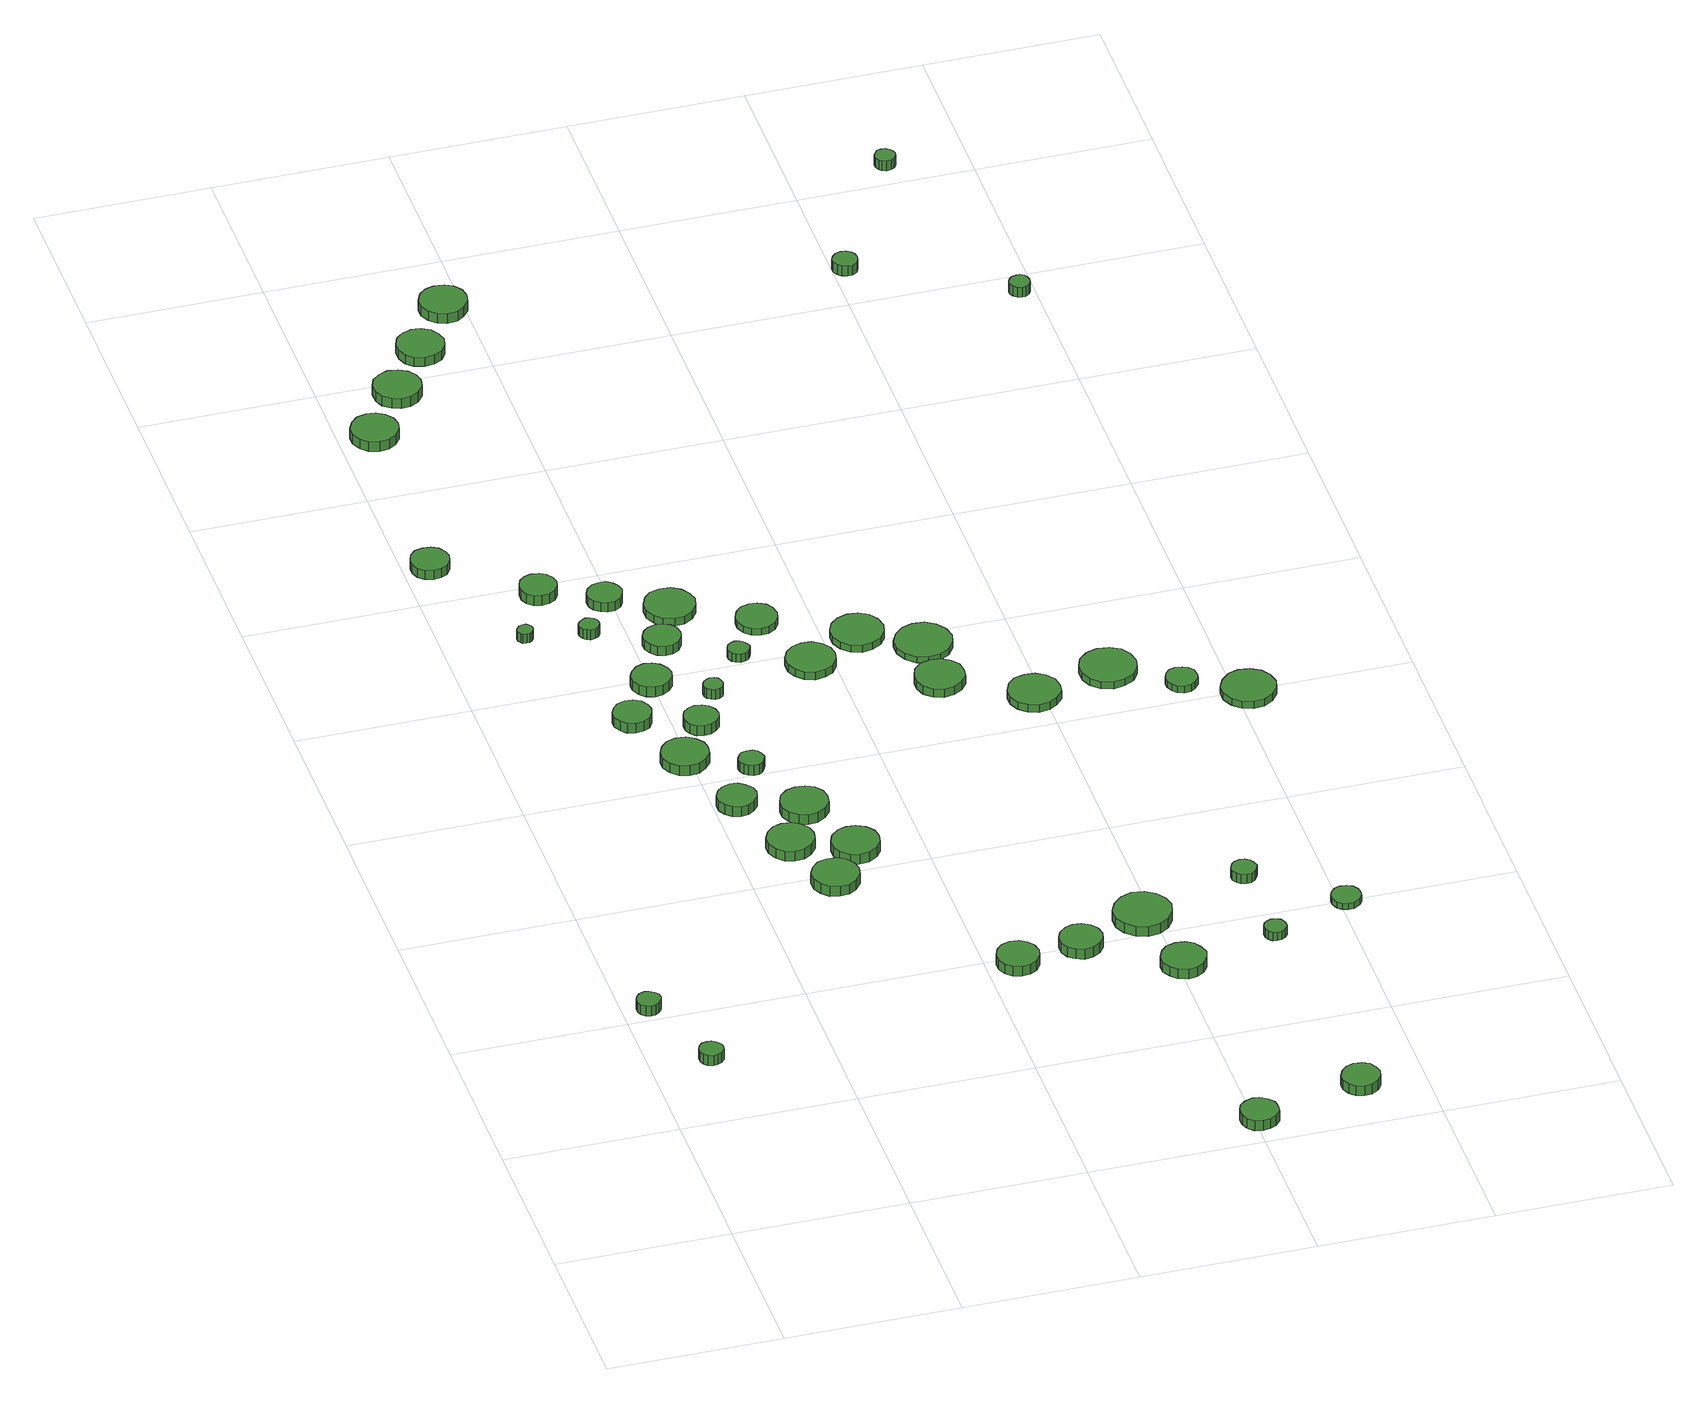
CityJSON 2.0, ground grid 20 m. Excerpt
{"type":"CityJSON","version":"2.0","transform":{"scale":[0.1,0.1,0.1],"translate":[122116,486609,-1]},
"CityObjects":{
"tree1":{"type":"SolitaryVegetationObject","attributes":{"function":"something"},"geometry":[{"type":"MultiSurface","lod":"1","boundaries":[[[0,1,2,3,4,5,6,7,8,9,10,11,12,13,14]],[[15,16,17,18,19,20,21,22,23,24,25,26,27,28,29]],[[0,29,28,1]],[[1,28,27,2]],[[2,27,26,3]],[[3,26,25,4]],[[4,25,24,5]],[[5,24,23,6]],[[6,23,22,7]],[[7,22,21,8]],[[8,21,20,9]],[[9,20,19,10]],[[10,19,18,11]],[[11,18,17,12]],[[12,17,16,13]],[[13,16,15,14]],[[14,15,29,0]]]}]},
"tree2":{"type":"SolitaryVegetationObject","attributes":{"function":"something"},"geometry":[{"type":"MultiSurface","lod":"1","boundaries":[[[30,31,32,33,34,35,36,37,38,39,40,41,42,43,44]],[[45,46,47,48,49,50,51,52,53,54,55,56,57,58,59]],[[30,59,58,31]],[[31,58,57,32]],[[32,57,56,33]],[[33,56,55,34]],[[34,55,54,35]],[[35,54,53,36]],[[36,53,52,37]],[[37,52,51,38]],[[38,51,50,39]],[[39,50,49,40]],[[40,49,48,41]],[[41,48,47,42]],[[42,47,46,43]],[[43,46,45,44]],[[44,45,59,30]]]}]},
"tree3":{"type":"SolitaryVegetationObject","attributes":{"function":"something"},"geometry":[{"type":"MultiSurface","lod":"1","boundaries":[[[60,61,62,63,64,65,66,67,68,69,70,71,72,73,74]],[[75,76,77,78,79,80,81,82,83,84,85,86,87,88,89]],[[60,89,88,61]],[[61,88,87,62]],[[62,87,86,63]],[[63,86,85,64]],[[64,85,84,65]],[[65,84,83,66]],[[66,83,82,67]],[[67,82,81,68]],[[68,81,80,69]],[[69,80,79,70]],[[70,79,78,71]],[[71,78,77,72]],[[72,77,76,73]],[[73,76,75,74]],[[74,75,89,60]]]}]},
"tree4":{"type":"SolitaryVegetationObject","attributes":{"function":"something"},"geometry":[{"type":"MultiSurface","lod":"1","boundaries":[[[90,91,92,93,94,95,96,97,98,99,100,101,102,103,104]],[[105,106,107,108,109,110,111,112,113,114,115,116,117,118,119]],[[90,119,118,91]],[[91,118,117,92]],[[92,117,116,93]],[[93,116,115,94]],[[94,115,114,95]],[[95,114,113,96]],[[96,113,112,97]],[[97,112,111,98]],[[98,111,110,99]],[[99,110,109,100]],[[100,109,108,101]],[[101,108,107,102]],[[102,107,106,103]],[[103,106,105,104]],[[104,105,119,90]]]}]},
"tree5":{"type":"SolitaryVegetationObject","attributes":{"function":"something"},"geometry":[{"type":"MultiSurface","lod":"1","boundaries":[[[120,121,122,123,124,125,126,127,128,129,130,131,132,133,134]],[[135,136,137,138,139,140,141,142,143,144,145,146,147,148,149]],[[120,149,148,121]],[[121,148,147,122]],[[122,147,146,123]],[[123,146,145,124]],[[124,145,144,125]],[[125,144,143,126]],[[126,143,142,127]],[[127,142,141,128]],[[128,141,140,129]],[[129,140,139,130]],[[130,139,138,131]],[[131,138,137,132]],[[132,137,136,133]],[[133,136,135,134]],[[134,135,149,120]]]}]},
"tree6":{"type":"SolitaryVegetationObject","attributes":{"function":"something"},"geometry":[{"type":"MultiSurface","lod":"1","boundaries":[[[150,151,152,153,154,155,156,157,158,159,160,161,162,163,164]],[[165,166,167,168,169,170,171,172,173,174,175,176,177,178,179]],[[150,179,178,151]],[[151,178,177,152]],[[152,177,176,153]],[[153,176,175,154]],[[154,175,174,155]],[[155,174,173,156]],[[156,173,172,157]],[[157,172,171,158]],[[158,171,170,159]],[[159,170,169,160]],[[160,169,168,161]],[[161,168,167,162]],[[162,167,166,163]],[[163,166,165,164]],[[164,165,179,150]]]}]},
"tree7":{"type":"SolitaryVegetationObject","attributes":{"function":"something"},"geometry":[{"type":"MultiSurface","lod":"1","boundaries":[[[180,181,182,183,184,185,186,187,188,189,190,191,192,193,194]],[[195,196,197,198,199,200,201,202,203,204,205,206,207,208,209]],[[180,209,208,181]],[[181,208,207,182]],[[182,207,206,183]],[[183,206,205,184]],[[184,205,204,185]],[[185,204,203,186]],[[186,203,202,187]],[[187,202,201,188]],[[188,201,200,189]],[[189,200,199,190]],[[190,199,198,191]],[[191,198,197,192]],[[192,197,196,193]],[[193,196,195,194]],[[194,195,209,180]]]}]},
"tree8":{"type":"SolitaryVegetationObject","attributes":{"function":"something"},"geometry":[{"type":"MultiSurface","lod":"1","boundaries":[[[210,211,212,213,214,215,216,217,218,219,220,221,222,223,224]],[[225,226,227,228,229,230,231,232,233,234,235,236,237,238,239]],[[210,239,238,211]],[[211,238,237,212]],[[212,237,236,213]],[[213,236,235,214]],[[214,235,234,215]],[[215,234,233,216]],[[216,233,232,217]],[[217,232,231,218]],[[218,231,230,219]],[[219,230,229,220]],[[220,229,228,221]],[[221,228,227,222]],[[222,227,226,223]],[[223,226,225,224]],[[224,225,239,210]]]}]},
"tree9":{"type":"SolitaryVegetationObject","attributes":{"function":"something"},"geometry":[{"type":"MultiSurface","lod":"1","boundaries":[[[240,241,242,243,244,245,246,247,248,249,250,251,252,253,254]],[[255,256,257,258,259,260,261,262,263,264,265,266,267,268,269]],[[240,269,268,241]],[[241,268,267,242]],[[242,267,266,243]],[[243,266,265,244]],[[244,265,264,245]],[[245,264,263,246]],[[246,263,262,247]],[[247,262,261,248]],[[248,261,260,249]],[[249,260,259,250]],[[250,259,258,251]],[[251,258,257,252]],[[252,257,256,253]],[[253,256,255,254]],[[254,255,269,240]]]}]},
"tree10":{"type":"SolitaryVegetationObject","attributes":{"function":"something"},"geometry":[{"type":"MultiSurface","lod":"1","boundaries":[[[270,271,272,273,274,275,276,277,278,279,280,281,282,283,284]],[[285,286,287,288,289,290,291,292,293,294,295,296,297,298,299]],[[270,299,298,271]],[[271,298,297,272]],[[272,297,296,273]],[[273,296,295,274]],[[274,295,294,275]],[[275,294,293,276]],[[276,293,292,277]],[[277,292,291,278]],[[278,291,290,279]],[[279,290,289,280]],[[280,289,288,281]],[[281,288,287,282]],[[282,287,286,283]],[[283,286,285,284]],[[284,285,299,270]]]}]},
"tree11":{"type":"SolitaryVegetationObject","attributes":{"function":"something"},"geometry":[{"type":"MultiSurface","lod":"1","boundaries":[[[300,301,302,303,304,305,306,307,308,309,310,311,312,313,314]],[[315,316,317,318,319,320,321,322,323,324,325,326,327,328,329]],[[300,329,328,301]],[[301,328,327,302]],[[302,327,326,303]],[[303,326,325,304]],[[304,325,324,305]],[[305,324,323,306]],[[306,323,322,307]],[[307,322,321,308]],[[308,321,320,309]],[[309,320,319,310]],[[310,319,318,311]],[[311,318,317,312]],[[312,317,316,313]],[[313,316,315,314]],[[314,315,329,300]]]}]},
"tree12":{"type":"SolitaryVegetationObject","attributes":{"function":"something"},"geometry":[{"type":"MultiSurface","lod":"1","boundaries":[[[330,331,332,333,334,335,336,337,338,339,340,341,342,343,344]],[[345,346,347,348,349,350,351,352,353,354,355,356,357,358,359]],[[330,359,358,331]],[[331,358,357,332]],[[332,357,356,333]],[[333,356,355,334]],[[334,355,354,335]],[[335,354,353,336]],[[336,353,352,337]],[[337,352,351,338]],[[338,351,350,339]],[[339,350,349,340]],[[340,349,348,341]],[[341,348,347,342]],[[342,347,346,343]],[[343,346,345,344]],[[344,345,359,330]]]}]},
"tree13":{"type":"SolitaryVegetationObject","attributes":{"function":"something"},"geometry":[{"type":"MultiSurface","lod":"1","boundaries":[[[360,361,362,363,364,365,366,367,368,369,370,371,372,373,374]],[[375,376,377,378,379,380,381,382,383,384,385,386,387,388,389]],[[360,389,388,361]],[[361,388,387,362]],[[362,387,386,363]],[[363,386,385,364]],[[364,385,384,365]],[[365,384,383,366]],[[366,383,382,367]],[[367,382,381,368]],[[368,381,380,369]],[[369,380,379,370]],[[370,379,378,371]],[[371,378,377,372]],[[372,377,376,373]],[[373,376,375,374]],[[374,375,389,360]]]}]},
"tree14":{"type":"SolitaryVegetationObject","attributes":{"function":"something"},"geometry":[{"type":"MultiSurface","lod":"1","boundaries":[[[390,391,392,393,394,395,396,397,398,399,400,401,402,403,404]],[[405,406,407,408,409,410,411,412,413,414,415,416,417,418,419]],[[390,419,418,391]],[[391,418,417,392]],[[392,417,416,393]],[[393,416,415,394]],[[394,415,414,395]],[[395,414,413,396]],[[396,413,412,397]],[[397,412,411,398]],[[398,411,410,399]],[[399,410,409,400]],[[400,409,408,401]],[[401,408,407,402]],[[402,407,406,403]],[[403,406,405,404]],[[404,405,419,390]]]}]},
"tree15":{"type":"SolitaryVegetationObject","attributes":{"function":"something"},"geometry":[{"type":"MultiSurface","lod":"1","boundaries":[[[420,421,422,423,424,425,426,427,428,429,430,431,432,433,434]],[[435,436,437,438,439,440,441,442,443,444,445,446,447,448,449]],[[420,449,448,421]],[[421,448,447,422]],[[422,447,446,423]],[[423,446,445,424]],[[424,445,444,425]],[[425,444,443,426]],[[426,443,442,427]],[[427,442,441,428]],[[428,441,440,429]],[[429,440,439,430]],[[430,439,438,431]],[[431,438,437,432]],[[432,437,436,433]],[[433,436,435,434]],[[434,435,449,420]]]}]},
"tree16":{"type":"SolitaryVegetationObject","attributes":{"function":"something"},"geometry":[{"type":"MultiSurface","lod":"1","boundaries":[[[450,451,452,453,454,455,456,457,458,459,460,461,462,463,464]],[[465,466,467,468,469,470,471,472,473,474,475,476,477,478,479]],[[450,479,478,451]],[[451,478,477,452]],[[452,477,476,453]],[[453,476,475,454]],[[454,475,474,455]],[[455,474,473,456]],[[456,473,472,457]],[[457,472,471,458]],[[458,471,470,459]],[[459,470,469,460]],[[460,469,468,461]],[[461,468,467,462]],[[462,467,466,463]],[[463,466,465,464]],[[464,465,479,450]]]}]},
"tree17":{"type":"SolitaryVegetationObject","attributes":{"function":"something"},"geometry":[{"type":"MultiSurface","lod":"1","boundaries":[[[480,481,482,483,484,485,486,487,488,489,490,491,492,493,494]],[[495,496,497,498,499,500,501,502,503,504,505,506,507,508,509]],[[480,509,508,481]],[[481,508,507,482]],[[482,507,506,483]],[[483,506,505,484]],[[484,505,504,485]],[[485,504,503,486]],[[486,503,502,487]],[[487,502,501,488]],[[488,501,500,489]],[[489,500,499,490]],[[490,499,498,491]],[[491,498,497,492]],[[492,497,496,493]],[[493,496,495,494]],[[494,495,509,480]]]}]},
"tree18":{"type":"SolitaryVegetationObject","attributes":{"function":"something"},"geometry":[{"type":"MultiSurface","lod":"1","boundaries":[[[510,511,512,513,514,515,516,517,518,519,520,521,522,523,524]],[[525,526,527,528,529,530,531,532,533,534,535,536,537,538,539]],[[510,539,538,511]],[[511,538,537,512]],[[512,537,536,513]],[[513,536,535,514]],[[514,535,534,515]],[[515,534,533,516]],[[516,533,532,517]],[[517,532,531,518]],[[518,531,530,519]],[[519,530,529,520]],[[520,529,528,521]],[[521,528,527,522]],[[522,527,526,523]],[[523,526,525,524]],[[524,525,539,510]]]}]},
"tree19":{"type":"SolitaryVegetationObject","attributes":{"function":"something"},"geometry":[{"type":"MultiSurface","lod":"1","boundaries":[[[540,541,542,543,544,545,546,547,548,549,550,551,552,553,554]],[[555,556,557,558,559,560,561,562,563,564,565,566,567,568,569]],[[540,569,568,541]],[[541,568,567,542]],[[542,567,566,543]],[[543,566,565,544]],[[544,565,564,545]],[[545,564,563,546]],[[546,563,562,547]],[[547,562,561,548]],[[548,561,560,549]],[[549,560,559,550]],[[550,559,558,551]],[[551,558,557,552]],[[552,557,556,553]],[[553,556,555,554]],[[554,555,569,540]]]}]},
"tree20":{"type":"SolitaryVegetationObject","attributes":{"function":"something"},"geometry":[{"type":"MultiSurface","lod":"1","boundaries":[[[570,571,572,573,574,575,576,577,578,579,580,581,582,583,584]],[[585,586,587,588,589,590,591,592,593,594,595,596,597,598,599]],[[570,599,598,571]],[[571,598,597,572]],[[572,597,596,573]],[[573,596,595,574]],[[574,595,594,575]],[[575,594,593,576]],[[576,593,592,577]],[[577,592,591,578]],[[578,591,590,579]],[[579,590,589,580]],[[580,589,588,581]],[[581,588,587,582]],[[582,587,586,583]],[[583,586,585,584]],[[584,585,599,570]]]}]},
"tree21":{"type":"SolitaryVegetationObject","attributes":{"function":"something"},"geometry":[{"type":"MultiSurface","lod":"1","boundaries":[[[600,601,602,603,604,605,606,607,608,609,610,611,612,613,614]],[[615,616,617,618,619,620,621,622,623,624,625,626,627,628,629]],[[600,629,628,601]],[[601,628,627,602]],[[602,627,626,603]],[[603,626,625,604]],[[604,625,624,605]],[[605,624,623,606]],[[606,623,622,607]],[[607,622,621,608]],[[608,621,620,609]],[[609,620,619,610]],[[610,619,618,611]],[[611,618,617,612]],[[612,617,616,613]],[[613,616,615,614]],[[614,615,629,600]]]}]},
"tree22":{"type":"SolitaryVegetationObject","attributes":{"function":"something"},"geometry":[{"type":"MultiSurface","lod":"1","boundaries":[[[630,631,632,633,634,635,636,637,638,639,640,641,642,643,644]],[[645,646,647,648,649,650,651,652,653,654,655,656,657,658,659]],[[630,659,658,631]],[[631,658,657,632]],[[632,657,656,633]],[[633,656,655,634]],[[634,655,654,635]],[[635,654,653,636]],[[636,653,652,637]],[[637,652,651,638]],[[638,651,650,639]],[[639,650,649,640]],[[640,649,648,641]],[[641,648,647,642]],[[642,647,646,643]],[[643,646,645,644]],[[644,645,659,630]]]}]},
"tree23":{"type":"SolitaryVegetationObject","attributes":{"function":"something"},"geometry":[{"type":"MultiSurface","lod":"1","boundaries":[[[660,661,662,663,664,665,666,667,668,669,670,671,672,673,674]],[[675,676,677,678,679,680,681,682,683,684,685,686,687,688,689]],[[660,689,688,661]],[[661,688,687,662]],[[662,687,686,663]],[[663,686,685,664]],[[664,685,684,665]],[[665,684,683,666]],[[666,683,682,667]],[[667,682,681,668]],[[668,681,680,669]],[[669,680,679,670]],[[670,679,678,671]],[[671,678,677,672]],[[672,677,676,673]],[[673,676,675,674]],[[674,675,689,660]]]}]},
"tree24":{"type":"SolitaryVegetationObject","attributes":{"function":"something"},"geometry":[{"type":"MultiSurface","lod":"1","boundaries":[[[690,691,692,693,694,695,696,697,698,699,700,701,702,703,704]],[[705,706,707,708,709,710,711,712,713,714,715,716,717,718,719]],[[690,719,718,691]],[[691,718,717,692]],[[692,717,716,693]],[[693,716,715,694]],[[694,715,714,695]],[[695,714,713,696]],[[696,713,712,697]],[[697,712,711,698]],[[698,711,710,699]],[[699,710,709,700]],[[700,709,708,701]],[[701,708,707,702]],[[702,707,706,703]],[[703,706,705,704]],[[704,705,719,690]]]}]},
"tree25":{"type":"SolitaryVegetationObject","attributes":{"function":"something"},"geometry":[{"type":"MultiSurface","lod":"1","boundaries":[[[720,721,722,723,724,725,726,727,728,729,730,731,732,733,734]],[[735,736,737,738,739,740,741,742,743,744,745,746,747,748,749]],[[720,749,748,721]],[[721,748,747,722]],[[722,747,746,723]],[[723,746,745,724]],[[724,745,744,725]],[[725,744,743,726]],[[726,743,742,727]],[[727,742,741,728]],[[728,741,740,729]],[[729,740,739,730]],[[730,739,738,731]],[[731,738,737,732]],[[732,737,736,733]],[[733,736,735,734]],[[734,735,749,720]]]}]},
"tree26":{"type":"SolitaryVegetationObject","attributes":{"function":"something"},"geometry":[{"type":"MultiSurface","lod":"1","boundaries":[[[750,751,752,753,754,755,756,757,758,759,760,761,762,763,764]],[[765,766,767,768,769,770,771,772,773,774,775,776,777,778,779]],[[750,779,778,751]],[[751,778,777,752]],[[752,777,776,753]],[[753,776,775,754]],[[754,775,774,755]],[[755,774,773,756]],[[756,773,772,757]],[[757,772,771,758]],[[758,771,770,759]],[[759,770,769,760]],[[760,769,768,761]],[[761,768,767,762]],[[762,767,766,763]],[[763,766,765,764]],[[764,765,779,750]]]}]},
"tree27":{"type":"SolitaryVegetationObject","attributes":{"function":"something"},"geometry":[{"type":"MultiSurface","lod":"1","boundaries":[[[780,781,782,783,784,785,786,787,788,789,790,791,792,793,794]],[[795,796,797,798,799,800,801,802,803,804,805,806,807,808,809]],[[780,809,808,781]],[[781,808,807,782]],[[782,807,806,783]],[[783,806,805,784]],[[784,805,804,785]],[[785,804,803,786]],[[786,803,802,787]],[[787,802,801,788]],[[788,801,800,789]],[[789,800,799,790]],[[790,799,798,791]],[[791,798,797,792]],[[792,797,796,793]],[[793,796,795,794]],[[794,795,809,780]]]}]},
"tree28":{"type":"SolitaryVegetationObject","attributes":{"function":"something"},"geometry":[{"type":"MultiSurface","lod":"1","boundaries":[[[810,811,812,813,814,815,816,817,818,819,820,821,822,823,824]],[[825,826,827,828,829,830,831,832,833,834,835,836,837,838,839]],[[810,839,838,811]],[[811,838,837,812]],[[812,837,836,813]],[[813,836,835,814]],[[814,835,834,815]],[[815,834,833,816]],[[816,833,832,817]],[[817,832,831,818]],[[818,831,830,819]],[[819,830,829,820]],[[820,829,828,821]],[[821,828,827,822]],[[822,827,826,823]],[[823,826,825,824]],[[824,825,839,810]]]}]},
"tree29":{"type":"SolitaryVegetationObject","attributes":{"function":"something"},"geometry":[{"type":"MultiSurface","lod":"1","boundaries":[[[840,841,842,843,844,845,846,847,848,849,850,851,852,853,854]],[[855,856,857,858,859,860,861,862,863,864,865,866,867,868,869]],[[840,869,868,841]],[[841,868,867,842]],[[842,867,866,843]],[[843,866,865,844]],[[844,865,864,845]],[[845,864,863,846]],[[846,863,862,847]],[[847,862,861,848]],[[848,861,860,849]],[[849,860,859,850]],[[850,859,858,851]],[[851,858,857,852]],[[852,857,856,853]],[[853,856,855,854]],[[854,855,869,840]]]}]},
"tree30":{"type":"SolitaryVegetationObject","attributes":{"function":"something"},"geometry":[{"type":"MultiSurface","lod":"1","boundaries":[[[870,871,872,873,874,875,876,877,878,879,880,881,882,883,884]],[[885,886,887,888,889,890,891,892,893,894,895,896,897,898,899]],[[870,899,898,871]],[[871,898,897,872]],[[872,897,896,873]],[[873,896,895,874]],[[874,895,894,875]],[[875,894,893,876]],[[876,893,892,877]],[[877,892,891,878]],[[878,891,890,879]],[[879,890,889,880]],[[880,889,888,881]],[[881,888,887,882]],[[882,887,886,883]],[[883,886,885,884]],[[884,885,899,870]]]}]},
"tree31":{"type":"SolitaryVegetationObject","attributes":{"function":"something"},"geometry":[{"type":"MultiSurface","lod":"1","boundaries":[[[900,901,902,903,904,905,906,907,908,909,910,911,912,913,914]],[[915,916,917,918,919,920,921,922,923,924,925,926,927,928,929]],[[900,929,928,901]],[[901,928,927,902]],[[902,927,926,903]],[[903,926,925,904]],[[904,925,924,905]],[[905,924,923,906]],[[906,923,922,907]],[[907,922,921,908]],[[908,921,920,909]],[[909,920,919,910]],[[910,919,918,911]],[[911,918,917,912]],[[912,917,916,913]],[[913,916,915,914]],[[914,915,929,900]]]}]},
"tree32":{"type":"SolitaryVegetationObject","attributes":{"function":"something"},"geometry":[{"type":"MultiSurface","lod":"1","boundaries":[[[930,931,932,933,934,935,936,937,938,939,940,941,942,943,944]],[[945,946,947,948,949,950,951,952,953,954,955,956,957,958,959]],[[930,959,958,931]],[[931,958,957,932]],[[932,957,956,933]],[[933,956,955,934]],[[934,955,954,935]],[[935,954,953,936]],[[936,953,952,937]],[[937,952,951,938]],[[938,951,950,939]],[[939,950,949,940]],[[940,949,948,941]],[[941,948,947,942]],[[942,947,946,943]],[[943,946,945,944]],[[944,945,959,930]]]}]},
"tree33":{"type":"SolitaryVegetationObject","attributes":{"function":"something"},"geometry":[{"type":"MultiSurface","lod":"1","boundaries":[[[960,961,962,963,964,965,966,967,968,969,970,971,972,973,974]],[[975,976,977,978,979,980,981,982,983,984,985,986,987,988,989]],[[960,989,988,961]],[[961,988,987,962]],[[962,987,986,963]],[[963,986,985,964]],[[964,985,984,965]],[[965,984,983,966]],[[966,983,982,967]],[[967,982,981,968]],[[968,981,980,969]],[[969,980,979,970]],[[970,979,978,971]],[[971,978,977,972]],[[972,977,976,973]],[[973,976,975,974]],[[974,975,989,960]]]}]},
"tree34":{"type":"SolitaryVegetationObject","attributes":{"function":"something"},"geometry":[{"type":"MultiSurface","lod":"1","boundaries":[[[990,991,992,993,994,995,996,997,998,999,1000,1001,1002,1003,1004]],[[1005,1006,1007,1008,1009,1010,1011,1012,1013,1014,1015,1016,1017,1018,1019]],[[990,1019,1018,991]],[[991,1018,1017,992]],[[992,1017,1016,993]],[[993,1016,1015,994]],[[994,1015,1014,995]],[[995,1014,1013,996]],[[996,1013,1012,997]],[[997,1012,1011,998]],[[998,1011,1010,999]],[[999,1010,1009,1000]],[[1000,1009,1008,1001]],[[1001,1008,1007,1002]],[[1002,1007,1006,1003]],[[1003,1006,1005,1004]],[[1004,1005,1019,990]]]}]},
"tree35":{"type":"SolitaryVegetationObject","attributes":{"function":"something"},"geometry":[{"type":"MultiSurface","lod":"1","boundaries":[[[1020,1021,1022,1023,1024,1025,1026,1027,1028,1029,1030,1031,1032,1033,1034]],[[1035,1036,1037,1038,1039,1040,1041,1042,1043,1044,1045,1046,1047,1048,1049]],[[1020,1049,1048,1021]],[[1021,1048,1047,1022]],[[1022,1047,1046,1023]],[[1023,1046,1045,1024]],[[1024,1045,1044,1025]],[[1025,1044,1043,1026]],[[1026,1043,1042,1027]],[[1027,1042,1041,1028]],[[1028,1041,1040,1029]],[[1029,1040,1039,1030]],[[1030,1039,1038,1031]],[[1031,1038,1037,1032]],[[1032,1037,1036,1033]],[[1033,1036,1035,1034]],[[1034,1035,1049,1020]]]}]},
"tree36":{"type":"SolitaryVegetationObject","attributes":{"function":"something"},"geometry":[{"type":"MultiSurface","lod":"1","boundaries":[[[1050,1051,1052,1053,1054,1055,1056,1057,1058,1059,1060,1061,1062,1063,1064]],[[1065,1066,1067,1068,1069,1070,1071,1072,1073,1074,1075,1076,1077,1078,1079]],[[1050,1079,1078,1051]],[[1051,1078,1077,1052]],[[1052,1077,1076,1053]],[[1053,1076,1075,1054]],[[1054,1075,1074,1055]],[[1055,1074,1073,1056]],[[1056,1073,1072,1057]],[[1057,1072,1071,1058]],[[1058,1071,1070,1059]],[[1059,1070,1069,1060]],[[1060,1069,1068,1061]],[[1061,1068,1067,1062]],[[1062,1067,1066,1063]],[[1063,1066,1065,1064]],[[1064,1065,1079,1050]]]}]},
"tree37":{"type":"SolitaryVegetationObject","attributes":{"function":"something"},"geometry":[{"type":"MultiSurface","lod":"1","boundaries":[[[1080,1081,1082,1083,1084,1085,1086,1087,1088,1089,1090,1091,1092,1093,1094]],[[1095,1096,1097,1098,1099,1100,1101,1102,1103,1104,1105,1106,1107,1108,1109]],[[1080,1109,1108,1081]],[[1081,1108,1107,1082]],[[1082,1107,1106,1083]],[[1083,1106,1105,1084]],[[1084,1105,1104,1085]],[[1085,1104,1103,1086]],[[1086,1103,1102,1087]],[[1087,1102,1101,1088]],[[1088,1101,1100,1089]],[[1089,1100,1099,1090]],[[1090,1099,1098,1091]],[[1091,1098,1097,1092]],[[1092,1097,1096,1093]],[[1093,1096,1095,1094]],[[1094,1095,1109,1080]]]}]},
"tree38":{"type":"SolitaryVegetationObject","attributes":{"function":"something"},"geometry":[{"type":"MultiSurface","lod":"1","boundaries":[[[1110,1111,1112,1113,1114,1115,1116,1117,1118,1119,1120,1121,1122,1123,1124]],[[1125,1126,1127,1128,1129,1130,1131,1132,1133,1134,1135,1136,1137,1138,1139]],[[1110,1139,1138,1111]],[[1111,1138,1137,1112]],[[1112,1137,1136,1113]],[[1113,1136,1135,1114]],[[1114,1135,1134,1115]],[[1115,1134,1133,1116]],[[1116,1133,1132,1117]],[[1117,1132,1131,1118]],[[1118,1131,1130,1119]],[[1119,1130,1129,1120]],[[1120,1129,1128,1121]],[[1121,1128,1127,1122]],[[1122,1127,1126,1123]],[[1123,1126,1125,1124]],[[1124,1125,1139,1110]]]}]},
"tree39":{"type":"SolitaryVegetationObject","attributes":{"function":"something"},"geometry":[{"type":"MultiSurface","lod":"1","boundaries":[[[1140,1141,1142,1143,1144,1145,1146,1147,1148,1149,1150,1151,1152,1153,1154]],[[1155,1156,1157,1158,1159,1160,1161,1162,1163,1164,1165,1166,1167,1168,1169]],[[1140,1169,1168,1141]],[[1141,1168,1167,1142]],[[1142,1167,1166,1143]],[[1143,1166,1165,1144]],[[1144,1165,1164,1145]],[[1145,1164,1163,1146]],[[1146,1163,1162,1147]],[[1147,1162,1161,1148]],[[1148,1161,1160,1149]],[[1149,1160,1159,1150]],[[1150,1159,1158,1151]],[[1151,1158,1157,1152]],[[1152,1157,1156,1153]],[[1153,1156,1155,1154]],[[1154,1155,1169,1140]]]}]},
"tree40":{"type":"SolitaryVegetationObject","attributes":{"function":"something"},"geometry":[{"type":"MultiSurface","lod":"1","boundaries":[[[1170,1171,1172,1173,1174,1175,1176,1177,1178,1179,1180,1181,1182,1183,1184]],[[1185,1186,1187,1188,1189,1190,1191,1192,1193,1194,1195,1196,1197,1198,1199]],[[1170,1199,1198,1171]],[[1171,1198,1197,1172]],[[1172,1197,1196,1173]],[[1173,1196,1195,1174]],[[1174,1195,1194,1175]],[[1175,1194,1193,1176]],[[1176,1193,1192,1177]],[[1177,1192,1191,1178]],[[1178,1191,1190,1179]],[[1179,1190,1189,1180]],[[1180,1189,1188,1181]],[[1181,1188,1187,1182]],[[1182,1187,1186,1183]],[[1183,1186,1185,1184]],[[1184,1185,1199,1170]]]}]},
"tree41":{"type":"SolitaryVegetationObject","attributes":{"function":"something"},"geometry":[{"type":"MultiSurface","lod":"1","boundaries":[[[1200,1201,1202,1203,1204,1205,1206,1207,1208,1209,1210,1211,1212,1213,1214]],[[1215,1216,1217,1218,1219,1220,1221,1222,1223,1224,1225,1226,1227,1228,1229]],[[1200,1229,1228,1201]],[[1201,1228,1227,1202]],[[1202,1227,1226,1203]],[[1203,1226,1225,1204]],[[1204,1225,1224,1205]],[[1205,1224,1223,1206]],[[1206,1223,1222,1207]],[[1207,1222,1221,1208]],[[1208,1221,1220,1209]],[[1209,1220,1219,1210]],[[1210,1219,1218,1211]],[[1211,1218,1217,1212]],[[1212,1217,1216,1213]],[[1213,1216,1215,1214]],[[1214,1215,1229,1200]]]}]},
"tree42":{"type":"SolitaryVegetationObject","attributes":{"function":"something"},"geometry":[{"type":"MultiSurface","lod":"1","boundaries":[[[1230,1231,1232,1233,1234,1235,1236,1237,1238,1239,1240,1241,1242,1243,1244]],[[1245,1246,1247,1248,1249,1250,1251,1252,1253,1254,1255,1256,1257,1258,1259]],[[1230,1259,1258,1231]],[[1231,1258,1257,1232]],[[1232,1257,1256,1233]],[[1233,1256,1255,1234]],[[1234,1255,1254,1235]],[[1235,1254,1253,1236]],[[1236,1253,1252,1237]],[[1237,1252,1251,1238]],[[1238,1251,1250,1239]],[[1239,1250,1249,1240]],[[1240,1249,1248,1241]],[[1241,1248,1247,1242]],[[1242,1247,1246,1243]],[[1243,1246,1245,1244]],[[1244,1245,1259,1230]]]}]},
"tree43":{"type":"SolitaryVegetationObject","attributes":{"function":"something"},"geometry":[{"type":"MultiSurface","lod":"1","boundaries":[[[1260,1261,1262,1263,1264,1265,1266,1267,1268,1269,1270,1271,1272,1273,1274]],[[1275,1276,1277,1278,1279,1280,1281,1282,1283,1284,1285,1286,1287,1288,1289]],[[1260,1289,1288,1261]],[[1261,1288,1287,1262]],[[1262,1287,1286,1263]],[[1263,1286,1285,1264]],[[1264,1285,1284,1265]],[[1265,1284,1283,1266]],[[1266,1283,1282,1267]],[[1267,1282,1281,1268]],[[1268,1281,1280,1269]],[[1269,1280,1279,1270]],[[1270,1279,1278,1271]],[[1271,1278,1277,1272]],[[1272,1277,1276,1273]],[[1273,1276,1275,1274]],[[1274,1275,1289,1260]]]}]},
"tree44":{"type":"SolitaryVegetationObject","attributes":{"function":"something"},"geometry":[{"type":"MultiSurface","lod":"1","boundaries":[[[1290,1291,1292,1293,1294,1295,1296,1297,1298,1299,1300,1301,1302,1303,1304]],[[1305,1306,1307,1308,1309,1310,1311,1312,1313,1314,1315,1316,1317,1318,1319]],[[1290,1319,1318,1291]],[[1291,1318,1317,1292]],[[1292,1317,1316,1293]],[[1293,1316,1315,1294]],[[1294,1315,1314,1295]],[[1295,1314,1313,1296]],[[1296,1313,1312,1297]],[[1297,1312,1311,1298]],[[1298,1311,1310,1299]],[[1299,1310,1309,1300]],[[1300,1309,1308,1301]],[[1301,1308,1307,1302]],[[1302,1307,1306,1303]],[[1303,1306,1305,1304]],[[1304,1305,1319,1290]]]}]},
"tree45":{"type":"SolitaryVegetationObject","attributes":{"function":"something"},"geometry":[{"type":"MultiSurface","lod":"1","boundaries":[[[1320,1321,1322,1323,1324,1325,1326,1327,1328,1329,1330,1331,1332,1333,1334]],[[1335,1336,1337,1338,1339,1340,1341,1342,1343,1344,1345,1346,1347,1348,1349]],[[1320,1349,1348,1321]],[[1321,1348,1347,1322]],[[1322,1347,1346,1323]],[[1323,1346,1345,1324]],[[1324,1345,1344,1325]],[[1325,1344,1343,1326]],[[1326,1343,1342,1327]],[[1327,1342,1341,1328]],[[1328,1341,1340,1329]],[[1329,1340,1339,1330]],[[1330,1339,1338,1331]],[[1331,1338,1337,1332]],[[1332,1337,1336,1333]],[[1333,1336,1335,1334]],[[1334,1335,1349,1320]]]}]},
"tree46":{"type":"SolitaryVegetationObject","attributes":{"function":"something"},"geometry":[{"type":"MultiSurface","lod":"1","boundaries":[[[1350,1351,1352,1353,1354,1355,1356,1357,1358,1359,1360,1361,1362,1363,1364]],[[1365,1366,1367,1368,1369,1370,1371,1372,1373,1374,1375,1376,1377,1378,1379]],[[1350,1379,1378,1351]],[[1351,1378,1377,1352]],[[1352,1377,1376,1353]],[[1353,1376,1375,1354]],[[1354,1375,1374,1355]],[[1355,1374,1373,1356]],[[1356,1373,1372,1357]],[[1357,1372,1371,1358]],[[1358,1371,1370,1359]],[[1359,1370,1369,1360]],[[1360,1369,1368,1361]],[[1361,1368,1367,1362]],[[1362,1367,1366,1363]],[[1363,1366,1365,1364]],[[1364,1365,1379,1350]]]}]}
},
"vertices":[
[40,410,29],[39,416,29],[35,420,29],[30,423,29],[25,424,29],[19,422,29],[15,418,29],[13,413,29],[13,407,29],[15,402,29],[19,398,29],[25,396,29],[30,397,29],[35,400,29],[39,405,29],[39,405,16],[35,400,16],[30,397,16],[25,396,16],[19,398,16],[15,402,16],[13,407,16],[13,413,16],[15,418,16],[19,422,16],[25,424,16],[30,423,16],[35,420,16],[39,416,16],[40,410,16],
[78,300,32],[77,305,32],[73,310,32],[68,313,32],[63,313,32],[57,312,32],[53,308,32],[51,303,32],[51,297,32],[53,292,32],[57,288,32],[63,286,32],[68,287,32],[73,289,32],[77,294,32],[77,294,19],[73,289,19],[68,287,19],[63,286,19],[57,288,19],[53,292,19],[51,297,19],[51,303,19],[53,308,19],[57,312,19],[63,313,19],[68,313,19],[73,310,19],[77,305,19],[78,300,19],
[49,1254,27],[47,1262,27],[42,1270,27],[34,1274,27],[25,1275,27],[16,1273,27],[9,1266,27],[6,1258,27],[6,1249,27],[9,1241,27],[16,1235,27],[25,1232,27],[34,1233,27],[42,1237,27],[47,1245,27],[47,1245,15],[42,1237,15],[34,1233,15],[25,1232,15],[16,1235,15],[9,1241,15],[6,1249,15],[6,1258,15],[9,1266,15],[16,1273,15],[25,1275,15],[34,1274,15],[42,1270,15],[47,1262,15],[49,1254,15],
[99,1102,26],[98,1106,26],[96,1109,26],[93,1111,26],[89,1111,26],[85,1110,26],[83,1107,26],[81,1104,26],[81,1100,26],[83,1096,26],[85,1094,26],[89,1093,26],[93,1093,26],[96,1095,26],[98,1098,26],[98,1098,14],[96,1095,14],[93,1093,14],[89,1093,14],[85,1094,14],[83,1096,14],[81,1100,14],[81,1104,14],[83,1107,14],[85,1110,14],[89,1111,14],[93,1111,14],[96,1109,14],[98,1106,14],[99,1102,14],
[180,924,26],[178,933,26],[173,941,26],[165,945,26],[156,946,26],[147,943,26],[141,937,26],[137,929,26],[137,920,26],[141,912,26],[147,905,26],[156,903,26],[165,904,26],[173,908,26],[178,916,26],[178,916,13],[173,908,13],[165,904,13],[156,903,13],[147,905,13],[141,912,13],[137,920,13],[137,929,13],[141,937,13],[147,943,13],[156,946,13],[165,945,13],[173,941,13],[178,933,13],[180,924,13],
[219,839,26],[217,849,26],[210,858,26],[201,864,26],[190,865,26],[179,862,26],[171,854,26],[166,844,26],[166,833,26],[171,823,26],[179,815,26],[190,812,26],[201,813,26],[210,819,26],[217,828,26],[217,828,13],[210,819,13],[201,813,13],[190,812,13],[179,815,13],[171,823,13],[166,833,13],[166,844,13],[171,854,13],[179,862,13],[190,865,13],[201,864,13],[210,858,13],[217,849,13],[219,839,13],
[246,746,26],[244,755,26],[238,762,26],[231,767,26],[222,768,26],[213,765,26],[206,759,26],[202,751,26],[202,741,26],[206,733,26],[213,727,26],[222,724,26],[231,725,26],[238,730,26],[244,737,26],[244,737,13],[238,730,13],[231,725,13],[222,724,13],[213,727,13],[206,733,13],[202,741,13],[202,751,13],[206,759,13],[213,765,13],[222,768,13],[231,767,13],[238,762,13],[244,755,13],[246,746,13],
[284,655,27],[282,665,27],[275,674,27],[266,680,27],[254,681,27],[244,678,27],[236,670,27],[231,660,27],[231,649,27],[236,639,27],[244,631,27],[254,628,27],[266,629,27],[275,635,27],[282,644,27],[282,644,14],[275,635,14],[266,629,14],[254,628,14],[244,631,14],[236,639,14],[231,649,14],[231,660,14],[236,670,14],[244,678,14],[254,681,14],[266,680,14],[275,674,14],[282,665,14],[284,655,14],
[312,578,28],[310,588,28],[303,598,28],[294,603,28],[283,604,28],[272,601,28],[264,593,28],[259,583,28],[259,572,28],[264,562,28],[272,554,28],[283,551,28],[294,552,28],[303,558,28],[310,567,28],[310,567,15],[303,558,15],[294,552,15],[283,551,15],[272,554,15],[264,562,15],[259,572,15],[259,583,15],[264,593,15],[272,601,15],[283,604,15],[294,603,15],[303,598,15],[310,588,15],[312,578,15],
[148,1179,24],[146,1188,24],[141,1195,24],[134,1199,24],[125,1200,24],[117,1198,24],[110,1192,24],[107,1184,24],[107,1175,24],[110,1167,24],[117,1161,24],[125,1159,24],[134,1160,24],[141,1164,24],[146,1171,24],[146,1171,11],[141,1164,11],[134,1160,11],[125,1159,11],[117,1161,11],[110,1167,11],[107,1175,11],[107,1184,11],[110,1192,11],[117,1198,11],[125,1200,11],[134,1199,11],[141,1195,11],[146,1188,11],[148,1179,11],
[171,1094,25],[170,1098,25],[167,1102,25],[163,1104,25],[158,1105,25],[154,1103,25],[150,1100,25],[148,1096,25],[148,1091,25],[150,1087,25],[154,1084,25],[158,1082,25],[163,1083,25],[167,1085,25],[170,1089,25],[170,1089,12],[167,1085,12],[163,1083,12],[158,1082,12],[154,1084,12],[150,1087,12],[148,1091,12],[148,1096,12],[150,1100,12],[154,1103,12],[158,1105,12],[163,1104,12],[167,1102,12],[170,1098,12],[171,1094,12],
[64,1501,28],[62,1511,28],[55,1520,28],[46,1526,28],[35,1527,28],[24,1524,28],[16,1516,28],[11,1506,28],[11,1495,28],[16,1485,28],[24,1477,28],[35,1474,28],[46,1475,28],[55,1481,28],[62,1490,28],[62,1490,15],[55,1481,15],[46,1475,15],[35,1474,15],[24,1477,15],[16,1485,15],[11,1495,15],[11,1506,15],[16,1516,15],[24,1524,15],[35,1527,15],[46,1526,15],[55,1520,15],[62,1511,15],[64,1501,15],
[220,984,25],[218,993,25],[212,1001,25],[204,1006,25],[195,1007,25],[186,1004,25],[179,997,25],[175,989,25],[175,980,25],[179,971,25],[186,965,25],[195,962,25],[204,963,25],[212,968,25],[218,975,25],[218,975,12],[212,968,12],[204,963,12],[195,962,12],[186,965,12],[179,971,12],[175,980,12],[175,989,12],[179,997,12],[186,1004,12],[195,1007,12],[204,1006,12],[212,1001,12],[218,993,12],[220,984,12],
[248,898,25],[246,906,25],[241,913,25],[234,917,25],[226,918,25],[218,915,25],[212,910,25],[209,902,25],[209,894,25],[212,887,25],[218,881,25],[226,879,25],[234,880,25],[241,884,25],[246,890,25],[246,890,12],[241,884,12],[234,880,12],[226,879,12],[218,881,12],[212,887,12],[209,894,12],[209,902,12],[212,910,12],[218,915,12],[226,918,12],[234,917,12],[241,913,12],[246,906,12],[248,898,12],
[273,808,25],[271,814,25],[268,819,25],[263,822,25],[257,822,25],[251,821,25],[247,817,25],[244,811,25],[244,805,25],[247,800,25],[251,796,25],[257,794,25],[263,794,25],[268,797,25],[271,802,25],[271,802,12],[268,797,12],[263,794,12],[257,794,12],[251,796,12],[247,800,12],[244,805,12],[244,811,12],[247,817,12],[251,821,12],[257,822,12],[263,822,12],[268,819,12],[271,814,12],[273,808,12],
[318,718,25],[316,729,25],[309,738,25],[299,743,25],[288,744,25],[278,741,25],[269,733,25],[265,723,25],[265,712,25],[269,702,25],[278,694,25],[288,691,25],[299,692,25],[309,698,25],[316,707,25],[316,707,12],[309,698,12],[299,692,12],[288,691,12],[278,694,12],[269,702,12],[265,712,12],[265,723,12],[269,733,12],[278,741,12],[288,744,12],[299,743,12],[309,738,12],[316,729,12],[318,718,12],
[350,630,27],[348,641,27],[341,650,27],[331,655,27],[320,656,27],[310,653,27],[301,645,27],[297,635,27],[297,624,27],[301,614,27],[310,606,27],[320,603,27],[331,604,27],[341,610,27],[348,619,27],[348,619,14],[341,610,14],[331,604,14],[320,603,14],[310,606,14],[301,614,14],[297,624,14],[297,635,14],[301,645,14],[310,653,14],[320,656,14],[331,655,14],[341,650,14],[348,641,14],[350,630,14],
[212,1147,23],[210,1155,23],[206,1161,23],[199,1166,23],[190,1166,23],[183,1164,23],[176,1158,23],[173,1151,23],[173,1143,23],[176,1135,23],[183,1130,23],[190,1127,23],[199,1128,23],[206,1132,23],[210,1139,23],[210,1139,11],[206,1132,11],[199,1128,11],[190,1127,11],[183,1130,11],[176,1135,11],[173,1143,11],[173,1151,11],[176,1158,11],[183,1164,11],[190,1166,11],[199,1166,11],[206,1161,11],[210,1155,11],[212,1147,11],
[268,950,25],[267,955,25],[265,959,25],[261,961,25],[256,962,25],[252,960,25],[248,957,25],[246,953,25],[246,948,25],[248,944,25],[252,941,25],[256,939,25],[261,940,25],[265,942,25],[267,946,25],[267,946,12],[265,942,12],[261,940,12],[256,939,12],[252,941,12],[248,944,12],[246,948,12],[246,953,12],[248,957,12],[252,960,12],[256,962,12],[261,961,12],[265,959,12],[267,955,12],[268,950,12],
[455,375,31],[453,385,31],[447,393,31],[439,398,31],[429,399,31],[419,396,31],[412,389,31],[408,380,31],[408,370,31],[412,361,31],[419,354,31],[429,351,31],[439,352,31],[447,357,31],[453,365,31],[453,365,18],[447,357,18],[439,352,18],[429,351,18],[419,354,18],[412,361,18],[408,370,18],[408,380,18],[412,389,18],[419,396,18],[429,399,18],[439,398,18],[447,393,18],[453,385,18],[455,375,18],
[251,1054,23],[249,1063,23],[244,1070,23],[236,1074,23],[228,1075,23],[219,1072,23],[213,1067,23],[209,1059,23],[209,1050,23],[213,1042,23],[219,1036,23],[228,1033,23],[236,1034,23],[244,1038,23],[249,1046,23],[249,1046,11],[244,1038,11],[236,1034,11],[228,1033,11],[219,1036,11],[213,1042,11],[209,1050,11],[209,1059,11],[213,1067,11],[219,1072,11],[228,1075,11],[236,1074,11],[244,1070,11],[249,1063,11],[251,1054,11],
[109,1567,30],[107,1578,30],[100,1587,30],[90,1592,30],[79,1594,30],[69,1590,30],[60,1583,30],[56,1573,30],[56,1561,30],[60,1551,30],[69,1544,30],[79,1540,30],[90,1541,30],[100,1547,30],[107,1556,30],[107,1556,17],[100,1547,17],[90,1541,17],[79,1540,17],[69,1544,17],[60,1551,17],[56,1561,17],[56,1573,17],[60,1583,17],[69,1590,17],[79,1594,17],[90,1592,17],[100,1587,17],[107,1578,17],[109,1567,17],
[284,1111,21],[281,1122,21],[274,1132,21],[264,1138,21],[252,1139,21],[240,1136,21],[232,1128,21],[227,1117,21],[227,1105,21],[232,1094,21],[240,1086,21],[252,1082,21],[264,1083,21],[274,1089,21],[281,1099,21],[281,1099,11],[274,1089,11],[264,1083,11],[252,1082,11],[240,1086,11],[232,1094,11],[227,1105,11],[227,1117,11],[232,1128,11],[240,1136,11],[252,1139,11],[264,1138,11],[274,1132,11],[281,1122,11],[284,1111,11],
[316,1010,22],[314,1015,22],[311,1019,22],[307,1022,22],[302,1023,22],[297,1021,22],[293,1018,22],[291,1013,22],[291,1008,22],[293,1003,22],[297,1000,22],[302,998,22],[307,999,22],[311,1001,22],[314,1005,22],[314,1005,11],[311,1001,11],[307,999,11],[302,998,11],[297,1000,11],[293,1003,11],[291,1008,11],[291,1013,11],[293,1018,11],[297,1021,11],[302,1023,11],[307,1022,11],[311,1019,11],[314,1015,11],[316,1010,11],
[623,30,29],[622,39,29],[616,46,29],[608,51,29],[600,52,29],[591,49,29],[584,43,29],[581,35,29],[581,26,29],[584,18,29],[591,11,29],[600,9,29],[608,10,29],[616,14,29],[622,21,29],[622,21,16],[616,14,16],[608,10,16],[600,9,16],[591,11,16],[584,18,16],[581,26,16],[581,35,16],[584,43,16],[591,49,16],[600,52,16],[608,51,16],[616,46,16],[622,39,16],[623,30,16],
[154,1631,31],[151,1642,31],[145,1651,31],[135,1657,31],[124,1658,31],[113,1654,31],[105,1647,31],[101,1637,31],[101,1626,31],[105,1615,31],[113,1608,31],[124,1605,31],[135,1606,31],[145,1611,31],[151,1620,31],[151,1620,19],[145,1611,19],[135,1606,19],[124,1605,19],[113,1608,19],[105,1615,19],[101,1626,19],[101,1637,19],[105,1647,19],[113,1654,19],[124,1658,19],[135,1657,19],[145,1651,19],[151,1642,19],[154,1631,19],
[531,391,27],[529,401,27],[523,409,27],[514,414,27],[504,415,27],[495,412,27],[487,405,27],[483,396,27],[483,386,27],[487,377,27],[495,371,27],[504,367,27],[514,369,27],[523,374,27],[529,382,27],[529,382,14],[523,374,14],[514,369,14],[504,367,14],[495,371,14],[487,377,14],[483,386,14],[483,396,14],[487,405,14],[495,412,14],[504,415,14],[514,414,14],[523,409,14],[529,401,14],[531,391,14],
[362,1063,20],[360,1073,20],[355,1081,20],[346,1086,20],[337,1087,20],[327,1084,20],[320,1077,20],[316,1068,20],[316,1059,20],[320,1050,20],[327,1043,20],[337,1040,20],[346,1041,20],[355,1046,20],[360,1054,20],[360,1054,11],[355,1046,11],[346,1041,11],[337,1040,11],[327,1043,11],[320,1050,11],[316,1059,11],[316,1068,11],[320,1077,11],[327,1084,11],[337,1087,11],[346,1086,11],[355,1081,11],[360,1073,11],[362,1063,11],
[401,973,21],[399,984,21],[392,994,21],[382,1000,21],[370,1001,21],[359,997,21],[351,990,21],[346,979,21],[346,967,21],[351,957,21],[359,949,21],[370,945,21],[382,947,21],[392,952,21],[399,962,21],[399,962,11],[392,952,11],[382,947,11],[370,945,11],[359,949,11],[351,957,11],[346,967,11],[346,979,11],[351,990,11],[359,997,11],[370,1001,11],[382,1000,11],[392,994,11],[399,984,11],[401,973,11],
[199,1699,33],[197,1710,33],[190,1719,33],[181,1724,33],[169,1725,33],[159,1722,33],[151,1715,33],[146,1704,33],[146,1693,33],[151,1683,33],[159,1676,33],[169,1672,33],[181,1673,33],[190,1679,33],[197,1688,33],[197,1688,20],[190,1679,20],[181,1673,20],[169,1672,20],[159,1676,20],[151,1683,20],[146,1693,20],[146,1704,20],[151,1715,20],[159,1722,20],[169,1725,20],[181,1724,20],[190,1719,20],[197,1710,20],[199,1699,20],
[631,332,23],[628,342,23],[622,351,23],[613,356,23],[603,357,23],[592,354,23],[585,347,23],[580,337,23],[580,326,23],[585,317,23],[592,310,23],[603,306,23],[613,308,23],[622,313,23],[628,321,23],[628,321,10],[622,313,10],[613,308,10],[603,306,10],[592,310,10],[585,317,10],[580,326,10],[580,337,10],[585,347,10],[592,354,10],[603,357,10],[613,356,10],[622,351,10],[628,342,10],[631,332,10],
[618,422,26],[615,435,26],[607,446,26],[596,453,26],[582,455,26],[569,450,26],[559,441,26],[553,429,26],[553,415,26],[559,403,26],[569,394,26],[582,389,26],[596,391,26],[607,398,26],[615,409,26],[615,409,13],[607,398,13],[596,391,13],[582,389,13],[569,394,13],[559,403,13],[553,415,13],[553,429,13],[559,441,13],[569,450,13],[582,455,13],[596,453,13],[607,446,13],[615,435,13],[618,422,13],
[466,1009,20],[463,1022,20],[456,1032,20],[445,1038,20],[433,1039,20],[421,1035,20],[412,1027,20],[407,1016,20],[407,1003,20],[412,992,20],[421,983,20],[433,979,20],[445,981,20],[456,987,20],[463,997,20],[463,997,11],[456,987,11],[445,981,11],[433,979,11],[421,983,11],[412,992,11],[407,1003,11],[407,1016,11],[412,1027,11],[421,1035,11],[433,1039,11],[445,1038,11],[456,1032,11],[463,1022,11],[466,1009,11],
[750,72,21],[748,80,21],[743,88,21],[735,92,21],[726,93,21],[717,90,21],[711,84,21],[707,76,21],[707,67,21],[711,59,21],[717,53,21],[726,50,21],[735,51,21],[743,56,21],[748,63,21],[748,63,8],[743,56,8],[735,51,8],[726,50,8],[717,53,8],[711,59,8],[707,67,8],[707,76,8],[711,84,8],[717,90,8],[726,93,8],[735,92,8],[743,88,8],[748,80,8],[750,72,8],
[526,904,21],[524,916,21],[517,925,21],[507,931,21],[495,932,21],[484,929,21],[475,921,21],[471,910,21],[471,899,21],[475,888,21],[484,880,21],[495,876,21],[507,878,21],[517,884,21],[524,893,21],[524,893,10],[517,884,10],[507,878,10],[495,876,10],[484,880,10],[475,888,10],[471,899,10],[471,910,10],[475,921,10],[484,929,10],[495,932,10],[507,931,10],[517,925,10],[524,916,10],[526,904,10],
[532,972,19],[529,985,19],[521,996,19],[510,1003,19],[496,1004,19],[484,1000,19],[474,991,19],[468,979,19],[468,966,19],[474,953,19],[484,944,19],[496,940,19],[510,942,19],[521,948,19],[529,959,19],[529,959,11],[521,948,11],[510,942,11],[496,940,11],[484,944,11],[474,953,11],[468,966,11],[468,979,11],[474,991,11],[484,1000,11],[496,1004,11],[510,1003,11],[521,996,11],[529,985,11],[532,972,11],
[730,363,18],[729,368,18],[726,373,18],[721,375,18],[716,376,18],[711,374,18],[707,371,18],[705,366,18],[705,361,18],[707,356,18],[711,352,18],[716,351,18],[721,351,18],[726,354,18],[729,358,18],[729,358,7],[726,354,7],[721,351,7],[716,351,7],[711,352,7],[707,356,7],[705,361,7],[705,366,7],[707,371,7],[711,374,7],[716,376,7],[721,375,7],[726,373,7],[729,368,7],[730,363,7],
[618,850,20],[616,862,20],[608,872,20],[598,878,20],[586,879,20],[574,876,20],[565,868,20],[560,856,20],[560,844,20],[565,833,20],[574,825,20],[586,821,20],[598,823,20],[608,829,20],[616,838,20],[616,838,10],[608,829,10],[598,823,10],[586,821,10],[574,825,10],[565,833,10],[560,844,10],[560,856,10],[565,868,10],[574,876,10],[586,879,10],[598,878,10],[608,872,10],[616,862,10],[618,850,10],
[729,473,20],[727,479,20],[724,484,20],[719,487,20],[713,488,20],[707,486,20],[703,482,20],[700,476,20],[700,470,20],[703,465,20],[707,461,20],[713,459,20],[719,460,20],[724,463,20],[727,468,20],[727,468,8],[724,463,8],[719,460,8],[713,459,8],[707,461,8],[703,465,8],[700,470,8],[700,476,8],[703,482,8],[707,486,8],[713,488,8],[719,487,8],[724,484,8],[727,479,8],[729,473,8],
[824,399,16],[823,406,16],[819,412,16],[812,415,16],[805,416,16],[799,414,16],[794,409,16],[791,403,16],[791,396,16],[794,389,16],[799,385,16],[805,383,16],[812,383,16],[819,387,16],[823,393,16],[823,393,8],[819,387,8],[812,383,8],[805,383,8],[799,385,8],[794,389,8],[791,396,8],[791,403,8],[794,409,8],[799,414,8],[805,416,8],[812,415,8],[819,412,8],[823,406,8],[824,399,8],
[710,872,19],[707,885,19],[700,896,19],[688,902,19],[675,904,19],[662,900,19],[652,891,19],[647,879,19],[647,865,19],[652,853,19],[662,844,19],[675,840,19],[688,842,19],[700,848,19],[707,859,19],[707,859,10],[700,848,10],[688,842,10],[675,840,10],[662,844,10],[652,853,10],[647,865,10],[647,879,10],[652,891,10],[662,900,10],[675,904,10],[688,902,10],[700,896,10],[707,885,10],[710,872,10],
[766,829,19],[765,837,19],[760,843,19],[754,846,19],[746,847,19],[739,845,19],[734,840,19],[731,833,19],[731,826,19],[734,819,19],[739,814,19],[746,811,19],[754,812,19],[760,816,19],[765,822,19],[765,822,10],[760,816,10],[754,812,10],[746,811,10],[739,814,10],[734,819,10],[731,826,10],[731,833,10],[734,840,10],[739,845,10],[746,847,10],[754,846,10],[760,843,10],[765,837,10],[766,829,10],
[844,793,19],[841,806,19],[834,816,19],[823,822,19],[810,824,19],[798,820,19],[789,811,19],[783,800,19],[783,787,19],[789,775,19],[798,767,19],[810,763,19],[823,764,19],[834,771,19],[841,781,19],[841,781,10],[834,771,10],[823,764,10],[810,763,10],[798,767,10],[789,775,10],[783,787,10],[783,800,10],[789,811,10],[798,820,10],[810,824,10],[823,822,10],[834,816,10],[841,806,10],[844,793,10],
[623,1647,34],[622,1653,34],[619,1657,34],[614,1660,34],[608,1661,34],[602,1659,34],[598,1655,34],[595,1650,34],[595,1644,34],[598,1639,34],[602,1635,34],[608,1633,34],[614,1633,34],[619,1636,34],[622,1641,34],[622,1641,21],[619,1636,21],[614,1633,21],[608,1633,21],[602,1635,21],[598,1639,21],[595,1644,21],[595,1650,21],[598,1655,21],[602,1659,21],[608,1661,21],[614,1660,21],[619,1657,21],[622,1653,21],[623,1647,21],
[790,1555,34],[789,1559,34],[787,1563,34],[782,1566,34],[778,1566,34],[773,1565,34],[769,1561,34],[767,1557,34],[767,1552,34],[769,1548,34],[773,1544,34],[778,1543,34],[782,1543,34],[787,1546,34],[789,1550,34],[789,1550,21],[787,1546,21],[782,1543,21],[778,1543,21],[773,1544,21],[769,1548,21],[767,1552,21],[767,1557,21],[769,1561,21],[773,1565,21],[778,1566,21],[782,1566,21],[787,1563,21],[789,1559,21],[790,1555,21],
[716,1818,34],[715,1822,34],[712,1826,34],[708,1829,34],[703,1829,34],[698,1828,34],[695,1824,34],[693,1820,34],[693,1815,34],[695,1811,34],[698,1808,34],[703,1806,34],[708,1807,34],[712,1809,34],[715,1813,34],[715,1813,21],[712,1809,21],[708,1807,21],[703,1806,21],[698,1808,21],[695,1811,21],[693,1815,21],[693,1820,21],[695,1824,21],[698,1828,21],[703,1829,21],[708,1829,21],[712,1826,21],[715,1822,21],[716,1818,21]
]}
